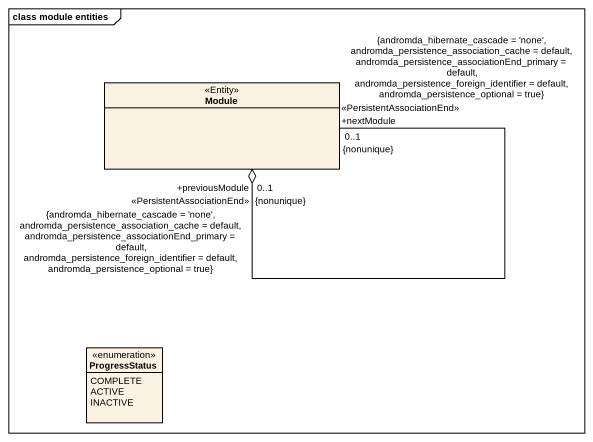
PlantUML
@startuml
mainframe class module entities
hide circle
hide empty members
class Module <<Entity>>
enum ProgressStatus {
  COMPLETE
  ACTIVE
  INACTIVE
}
Module "0..1\n+previousModule\n{nonunique}\n<<PersistentAssociationEnd>>\n{andromda_hibernate_cascade = 'none', andromda_persistence_association_cache = default, andromda_persistence_associationEnd_primary = default, andromda_persistence_foreign_identifier = default, andromda_persistence_optional = true}" o-- "0..1\n+nextModule\n{nonunique}\n<<PersistentAssociationEnd>>\n{andromda_hibernate_cascade = 'none', andromda_persistence_association_cache = default, andromda_persistence_associationEnd_primary = default, andromda_persistence_foreign_identifier = default, andromda_persistence_optional = true}" Module
@enduml
